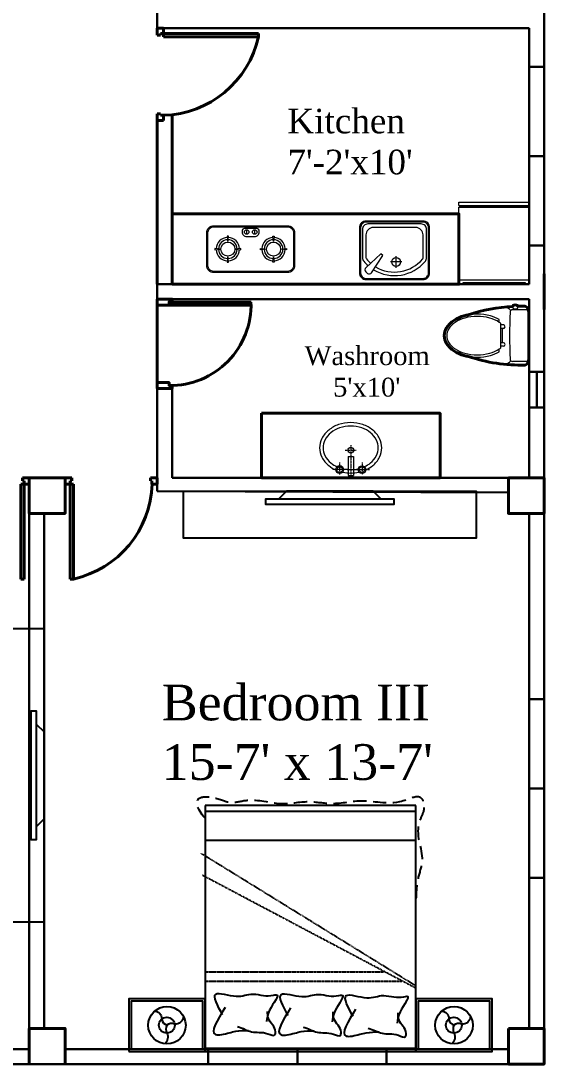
# Model space of a CAD drawing. Header units: inches. Extents: x -79350 to 491628, y -93215 to 155882.
# Drawn here: x -74151.6 to -73975.7, y -10353 to -10002.5 of the extents above; entities that cross this region are included whole.
import ezdxf

# ---------------------------------------------------------------- set-up
doc = ezdxf.new("R2010")
doc.units = ezdxf.units.IN
doc.header["$MEASUREMENT"] = 0
doc.linetypes.add('DASHDOT2', pattern=[0.5, 0.25, -0.125, 0, -0.125])
doc.linetypes.add('DASHED2', pattern=[0.375, 0.25, -0.125])
doc.layers.get('0').update_dxf_attribs({"lineweight": 30})
for name, color, linetype, lineweight in [('Column', 1, 'Continuous', 30), ('Letter', 7, 'Continuous', 20), ('SANITARY', 42, 'Continuous', 13)]:
    doc.layers.add(name, color=color, linetype=linetype, lineweight=lineweight)
doc.layers.add('Door', color=7, linetype='Continuous', lineweight=40, true_color=0x763422)
doc.layers.add('Window', color=7, linetype='Continuous', lineweight=30, true_color=0x6b99dd)
for name, color, linetype in [('FURHATCH', 57, 'Continuous'), ('FURNITURE', 53, 'Continuous'), ('Wall', 7, 'Continuous')]:
    doc.layers.add(name, color=color, linetype=linetype)
doc.styles.get("Standard").update_dxf_attribs({"font": 'times.ttf', "height": 12})

# ---------------------------------------------------------------- blocks, each defined once
blk = doc.blocks.new('d30')
at = {"layer": 'Door', "ltscale": 0.3}
for p, q in [((37959.6, 7135.13), (37959.6, 7162.63)), ((37960.6, 7135.13), (37960.6, 7162.63)), ((37931.6, 7131.13), (37933.6, 7131.13)), ((37933.6, 7131.13), (37959.6, 7131.13)), ((37959.6, 7131.13), (37961.6, 7131.13))]:
    blk.add_line(p, q, dxfattribs=at)
for points in [[(37931.6, 7131.13), (37931.6, 7136.13), (37932.6, 7136.13), (37932.6, 7135.13), (37933.6, 7135.13), (37933.6, 7131.13)], [(37961.6, 7131.13), (37961.6, 7136.13), (37960.6, 7136.13), (37960.6, 7135.13), (37959.6, 7135.13), (37959.6, 7131.13)]]:
    blk.add_lwpolyline(points, dxfattribs=at)
blk.add_arc((37959.69, 7135.55), 27.09, 88.0728, 180.8948, dxfattribs=at)
blk = doc.blocks.new('yq_tvcab_01')
blk.add_lwpolyline([(0, -1250), (0, 1250), (400, 1250), (400, -1250)], close=True)
at = {"layer": 'FURHATCH'}
blk.add_line((67, 550), (67, -550), dxfattribs=at)
blk.add_lwpolyline([(0, -370.5), (67, -438), (67, -550), (112, -550), (112, 550), (67, 550), (67, 438), (0, 370.5)], close=True, dxfattribs=at)
blk = doc.blocks.new('yq_bed_01')
at = {"linetype": 'Continuous', "ltscale": 1000}
for p, q in [((2100, 900), (0, 900)), ((0, 900), (0, -900)), ((2100, -900), (2100, 900)), ((0, -900), (2100, -900))]:
    blk.add_line(p, q, dxfattribs=at)
at = {"linetype": 'Continuous'}
for points in [[(0, 1550), (0, 900), (450, 900), (450, 1550)], [(0, -900), (0, -1550), (450, -1550), (450, -900)]]:
    blk.add_lwpolyline(points, close=True, dxfattribs=at)
for centre in [(225, 1225), (225, -1225)]:
    blk.add_circle(centre, 160, dxfattribs=at)
at = {"layer": 'FURHATCH', "linetype": 'Continuous', "ltscale": 1000}
for p, q in [((30, 900), (30, -900)), ((1800, -900), (1800, 900)), ((2050, -900), (2050, 900))]:
    blk.add_line(p, q, dxfattribs=at)
at = {"layer": 'FURHATCH', "linetype": 'DASHED2', "ltscale": 0.5}
for p, q in [((540, -900), (1503.7, 921.2)), ((560, -900), (1689.2, 930.9)), ((600, 900), (600, -782.1)), ((680, 900), (680, -624.9))]:
    blk.add_line(p, q, dxfattribs=at)
at = {"layer": 'FURHATCH', "linetype": 'Continuous'}
for points in [[(20, 1530), (20, 920), (430, 920), (430, 1530)], [(20, -920), (20, -1530), (430, -1530), (430, -920)]]:
    blk.add_lwpolyline(points, close=True, dxfattribs=at)
for points in [[(346.3, 1329.4, -0.398826), (279.8, 1269.6, 0.069197), (272.9, 1268.8, 0.240714), (225, 1226.6, -0.240714)], [(225, 1226.6, 0.228099), (157.5, 1225, -0.317646), (65.9, 1242.4)], [(300, 1083.7, -0.414712), (234.7, 1159.8, 0.258086), (225, 1226.6)], [(346.3, -1120.6, -0.398826), (279.8, -1180.4, 0.069197), (272.9, -1181.2, 0.240714), (225, -1223.4, -0.240714)], [(225, -1223.4, 0.228099), (157.5, -1225, -0.317646), (65.9, -1207.6)], [(300, -1366.3, -0.414712), (234.7, -1290.2, 0.258086), (225, -1223.4)]]:
    blk.add_lwpolyline(points, format="xyb", dxfattribs=at)
for centre in [(225, 1226.6), (225, -1223.4)]:
    blk.add_circle(centre, 67.5, dxfattribs=at)
at = {"layer": 'FURHATCH', "linetype": 'DASHED2', "ltscale": 451.947922}
blk.add_open_spline([(1992.5, 900), (2071.4, 970.1), (2189, 999), (2167.2, 789.1), (2108.2, 681.5), (2173.3, 490.8), (2091, 271.6), (2149.7, 27.5), (2099.5, -200.2), (2173.3, -483.7), (2083, -701.2), (2208.7, -948), (2066.1, -979.4), (1864.2, -866.6), (1698.9, -991.2), (1474.2, -909.2), (1367.6, -903.2), (1308.1, -900)], degree=3, knots=[0, 0, 0, 0, 140.356688, 240.855445, 374.272085, 514.628774, 800.960617, 1037.309606, 1234.977718, 1501.883052, 1872.056655, 1990.732643, 2052.345442, 2125.407537, 2467.000811, 2608.004871, 2786.638856, 2786.638856, 2786.638856, 2786.638856], dxfattribs=at)
at = {"layer": 'FURHATCH', "linetype": 'Continuous', "ltscale": 1000}
for points, knots in [([(376.4, 729.3), (269.6, 795), (111.7, 892.2), (155.9, 709.9), (179.2, 622.5), (180.3, 565.5), (181, 527.7)], [0, 0, 0, 0, 257.192142, 380.388355, 440.188761, 557.045341, 557.045341, 557.045341, 557.045341]), ([(312.5, 750.2), (392.1, 793.1), (546.3, 876.1), (460.6, 661.4), (480.2, 561.7), (497.9, 483.8), (475.6, 402.3), (474.8, 340), (499.2, 246.5), (355.2, 364.7), (285, 371.5), (256.1, 374.3)], [0, 0, 0, 0, 197.98522, 383.798459, 461.536852, 537.063609, 629.138715, 719.341985, 744.183766, 895.041347, 1000.692483, 1000.692483, 1000.692483, 1000.692483]), ([(213, 621.7), (205.8, 600.8), (192.1, 561.4), (153, 477.4), (177.8, 400.1), (122.8, 302.4), (209.9, 290.4), (255.8, 365.6), (321.9, 365.8), (343.4, 365.9)], [0, 0, 0, 0, 70.314327, 132.712823, 281.06886, 345.030234, 373.143701, 508.899423, 574.349148, 574.349148, 574.349148, 574.349148]), ([(373.3, 170.3), (266.5, 236), (108.6, 333.2), (152.8, 151), (176.1, 63.5), (177.2, 6.5), (177.9, -31.3)], [0, 0, 0, 0, 257.192142, 380.388355, 440.188761, 557.045341, 557.045341, 557.045341, 557.045341]), ([(309.4, 191.3), (389, 234.1), (543.2, 317.2), (457.5, 102.4), (477.1, 2.8), (494.7, -75.2), (472.5, -156.6), (471.7, -219), (496.1, -312.5), (352.1, -194.3), (281.9, -187.5), (253, -184.6)], [0, 0, 0, 0, 197.98522, 383.798459, 461.536852, 537.063609, 629.138715, 719.341985, 744.183766, 895.041347, 1000.692483, 1000.692483, 1000.692483, 1000.692483]), ([(209.9, 62.7), (202.7, 41.8), (188.9, 2.4), (149.9, -81.6), (174.6, -158.8), (119.7, -256.6), (206.8, -268.6), (252.7, -193.3), (318.8, -193.2), (340.3, -193.1)], [0, 0, 0, 0, 70.314327, 132.712823, 281.06886, 345.030234, 373.143701, 508.899423, 574.349148, 574.349148, 574.349148, 574.349148]), ([(363.4, -385.2), (256.6, -319.5), (98.7, -222.2), (142.9, -404.5), (166.2, -492), (167.3, -549), (168.1, -586.7)], [0, 0, 0, 0, 257.192142, 380.388355, 440.188761, 557.045341, 557.045341, 557.045341, 557.045341]), ([(299.5, -364.2), (379.1, -321.4), (533.3, -238.3), (447.6, -453.1), (467.2, -552.7), (484.9, -630.6), (462.6, -712.1), (461.8, -774.5), (486.2, -868), (342.2, -749.7), (272, -742.9), (243.1, -740.1)], [0, 0, 0, 0, 197.98522, 383.798459, 461.536852, 537.063609, 629.138715, 719.341985, 744.183766, 895.041347, 1000.692483, 1000.692483, 1000.692483, 1000.692483]), ([(200, -492.8), (192.8, -513.7), (179.1, -553.1), (140, -637.1), (164.8, -714.3), (109.8, -812.1), (196.9, -824.1), (242.8, -748.8), (308.9, -748.7), (330.4, -748.6)], [0, 0, 0, 0, 70.314327, 132.712823, 281.06886, 345.030234, 373.143701, 508.899423, 574.349148, 574.349148, 574.349148, 574.349148])]:
    blk.add_open_spline(points, degree=3, knots=knots, dxfattribs=at)
blk = doc.blocks.new('yq_cooker_01')
for p, q in [((426.3, 34.3), (465.5, 34.3)), ((426.3, -34.3), (465.5, -34.3))]:
    blk.add_line(p, q)
for points in [[(440, -375), (160, -375, -0.414214), (100, -315), (100, 315, -0.414214), (160, 375), (440, 375, -0.414214), (500, 315), (500, -315, -0.414214)], [(440, -365), (160, -365, -0.414214), (110, -315), (110, 315, -0.414214), (160, 365), (440, 365, -0.414214), (490, 315), (490, -315, -0.414214)]]:
    blk.add_lwpolyline(points, format="xyb", close=True)
for points in [[(300.8, 261.3), (305.4, 305), (294.6, 305), (299.2, 261.3)], [(233.7, 195.8), (190, 200.4), (190, 189.6), (233.7, 194.2)], [(366.3, 194.2), (410, 189.6), (410, 200.4), (366.3, 195.8)], [(299.2, 128.7), (294.6, 85), (305.4, 85), (300.8, 128.7)], [(299.2, -128.7), (294.6, -85), (305.4, -85), (300.8, -128.7)], [(233.7, -195.8), (190, -200.4), (190, -189.6), (233.7, -194.2)], [(300.8, -261.3), (305.4, -305), (294.6, -305), (299.2, -261.3)], [(366.3, -194.2), (410, -189.6), (410, -200.4), (366.3, -195.8)]]:
    blk.add_lwpolyline(points, close=True)
blk.add_lwpolyline([(406.7, -34.3, 0.414214), (445.9, -73.5), (455.5, -73.5, 0.414214), (475.1, -53.9), (475.1, 53.9, 0.414214), (455.5, 73.5), (445.9, 73.5, 0.414214), (406.7, 34.3), (406.7, -34.3)], format="xyb")
for centre, radius in [((300, 195), 60), ((445.9, 34.3), 19.6), ((445.9, -34.3), 19.6), ((300, -195), 60)]:
    blk.add_circle(centre, radius)
for centre, radius, start, end in [((300, 195), 100, 92.4978, 177.5022), ((300, 195), 80, 91.59131, 178.40869), ((300, 195), 80, 1.59131, 88.40869), ((300, 195), 100, 2.4978, 87.5022), ((300, 195), 100, 182.4978, 267.5022), ((300, 195), 80, 181.59131, 268.40869), ((300, 195), 80, 271.59131, 358.40869), ((300, 195), 100, 272.4978, 357.5022), ((300, -195), 100, 92.4978, 177.5022), ((300, -195), 80, 91.59131, 178.40869), ((300, -195), 80, 1.59131, 88.40869), ((300, -195), 100, 2.4978, 87.5022), ((300, -195), 100, 182.4978, 267.5022), ((300, -195), 80, 181.59131, 268.40869), ((300, -195), 80, 271.59131, 358.40869), ((300, -195), 100, 272.4978, 357.5022)]:
    blk.add_arc(centre, radius, start, end)
blk = doc.blocks.new('yq_ksink_01')
for points in [[(540, -243.1), (540, 243.1, 0.414214), (483.4, 299.7), (96.6, 299.7, 0.414214), (40, 243.1), (40, -243.1, 0.414214), (96.6, -299.7), (483.4, -299.7, 0.414214)], [(530, -243.1), (530, 243.1, 0.414214), (483.4, 289.7), (96.6, 289.7, 0.414214), (50, 243.1), (50, -243.1, 0.414214), (96.6, -289.7), (483.4, -289.7, 0.414214)], [(141.7, 245.7, 0.463705), (105.6, 245.9), (93.2, 231.4, 0.463199), (98.9, 195.8), (244.3, 98.7), (259.7, 116.6)]]:
    blk.add_lwpolyline(points, format="xyb", close=True)
for points in [[(124.4, 178.8, 0.371537), (197.3, -263.3, 0.175756), (227.1, -274.1), (467.9, -274.1, 0.414214), (514.5, -227.6), (514.5, 227.6, 0.414214), (467.9, 274.1), (227.1, 274.1, 0.175756), (197.3, 263.3, 0.038636), (159.4, 226.3, 0.038636)], [(149.4, 162.1, 0.370424), (216.5, -240.3, 0.175756), (227.1, -244.1), (421.1, -244.1, 0.414214), (484.5, -180.8), (484.5, 180.8, 0.414214), (421.1, 244.1), (227.1, 244.1, 0.175756), (216.5, 240.3, 0.038502), (179.8, 204.1, 0.038502)]]:
    blk.add_lwpolyline(points, format="xyb")
for points in [[(191.1, -63.6), (191.1, 35.7)], [(141.5, -13.9), (240.8, -13.9)]]:
    blk.add_lwpolyline(points)
blk.add_circle((191.1, -13.9), 38.3)
blk = doc.blocks.new('yq_icebox_01')
for p, q in [((34.9, -297.9), (34.9, 302.1)), ((34.9, 302.1), (658, 302.1)), ((658, 302.1), (658, -297.9)), ((671.8, 296), (658, 296)), ((665, 296), (665, -292.9)), ((671.8, 302.1), (700, 302.1)), ((671.8, 302.1), (671.8, -297.9)), ((700, 302.1), (700, -297.9)), ((0, -264.3), (0, 264.3)), ((0, 264.3), (14, 264.3)), ((14, 264.3), (14, -264.3)), ((14, -264.3), (0, -264.3)), ((658, -297.9), (34.9, -297.9)), ((671.8, -292.9), (658, -292.9)), ((700, -297.9), (671.8, -297.9))]:
    blk.add_line(p, q)
blk = doc.blocks.new('yq_matong_01')
for p, q in [((0, 200.5), (0, -200.5)), ((20, 220.5), (138.8, 220.5)), ((215.8, 91), (238, 91)), ((238, 104.1), (238, -104.1)), ((252.5, 138), (252.5, 114.5)), ((215.8, 61), (238, 61)), ((223, 61), (223, -61)), ((215.8, -61), (238, -61)), ((215.8, -91), (238, -91)), ((252.5, -114.5), (252.5, -138)), ((20, -220.5), (138.8, -220.5)), ((97.4, -220.5), (97.4, -225.5)), ((97.4, -225.5), (131.6, -225.5)), ((131.6, -220.5), (131.6, -225.5))]:
    blk.add_line(p, q)
for centre, radius, start, end in [((54.8, 202.4), 54.8, 117.32201, 181.89921), ((20, 200.5), 20, 90, 180), ((63.9, -1165.4), 1416.8, 71.40679, 91.38565), ((138.8, 200.5), 20, 2.30634, 90), ((216.6, 161.2), 83.2, 95.49628, 139.93242), ((-4840.4, 0), 5003.3, 357.69366, 2.30634), ((439, -242.2), 426.7, 74.79123, 105.20877), ((215.8, 76), 15, 90, 270), ((357.1, -47.5), 192.8, 123.27785, 128.13838), ((406.6, -122.9), 283, 105.20877, 123.27785), ((406.6, -122.9), 303, 105.20877, 120.56985), ((439, -242.2), 406.7, 74.79123, 105.20877), ((471.4, -122.9), 283, 56.72215, 74.79123), ((471.4, -122.9), 303, 56.72215, 74.79123), ((520.9, -47.5), 192.8, 32.25649, 56.72215), ((520.9, -47.5), 212.8, 32.25649, 56.72215), ((596.2, 0), 103.8, 360, 32.25649), ((596.2, 0), 123.8, 360, 32.25649), ((215.8, -76), 15, 90, 270), ((520.9, 47.5), 192.8, 303.27785, 327.74351), ((520.9, 47.5), 212.8, 303.27785, 327.74351), ((596.2, 0), 103.8, 327.74351, 360), ((596.2, 0), 123.8, 327.74351, 360), ((63.9, 1165.4), 1416.8, 272.89667, 288.59321), ((357.1, 47.5), 192.8, 231.86162, 236.72215), ((406.6, 122.9), 283, 236.72215, 254.79123), ((406.6, 122.9), 303, 239.43015, 254.79123), ((439, 242.2), 426.7, 254.79123, 285.20877), ((439, 242.2), 406.7, 254.79123, 285.20877), ((471.4, 122.9), 283, 285.20877, 303.27785), ((471.4, 122.9), 303, 285.20877, 303.27785), ((51.3, -204.4), 51.4, 175.68696, 245.09182), ((20, -200.5), 20, 180, 270), ((63.9, 1165.4), 1416.8, 268.61435, 271.20362), ((156.6, -247.4), 63.1, 159.68336, 188.49388), ((114.1, -225.6), 37, 237.52867, 304.27722), ((72.4, -247.4), 63.1, 352.09441, 20.31664), ((138.8, -200.5), 20, 270, 357.69366), ((216.6, -161.2), 83.2, 220.06758, 264.50372)]:
    blk.add_arc(centre, radius, start, end)
blk = doc.blocks.new('yq_sink_01')
at = {"linetype": 'DASHDOT2'}
for p, q in [((130.9, 96.8), (25.6, 96.8)), ((69.5, 23.9), (69.5, 157.9)), ((235.6, 47.8), (235.6, -47.9)), ((278.3, -0.1), (25.5, 0)), ((69.4, -24), (69.4, -157.9)), ((130.8, -96.9), (25.5, -96.8))]:
    blk.add_line(p, q, dxfattribs=at)
for p, q in [((182.6, 23.9), (20, 23.9)), ((20, 23.9), (20, -23.9)), ((182.6, 23.9), (182.5, -24)), ((182.5, -24), (20, -23.9))]:
    blk.add_line(p, q)
for centre, radius in [((69.5, 95.2), 33.5), ((69.5, 95.2), 23.9), ((235.6, 0.6), 23.9), ((69.4, -95.2), 33.5), ((69.4, -95.2), 23.9)]:
    blk.add_circle(centre, radius)
for centre, radius, start, end in [((312, 19.4), 268.6, 140.95411, 156.02098), ((277.5, 47.4), 224.1, 117.05223, 140.95411), ((277.5, 47.4), 194.7, 117.05223, 140.95411), ((255.4, 90.6), 175.7, 62.94777, 117.05223), ((255.4, 90.6), 146.2, 62.94777, 117.05223), ((233.4, 47.4), 194.7, 39.04589, 62.94777), ((233.4, 47.4), 224.1, 39.04589, 62.94777), ((198.8, 19.4), 268.6, 18.57097, 39.04589), ((312, 19.4), 239.1, 140.95411, 155.66772), ((198.8, 19.4), 239.1, 18.57097, 39.04589), ((144.5, 1.2), 296.4, 0, 18.57097), ((144.5, 1.2), 325.9, 360, 18.57097), ((366.3, 1.2), 325.9, 167.86118, 192.49263), ((366.3, 1.2), 296.4, 168.09162, 192.40027), ((144.5, 1.2), 296.4, 341.42903, 360), ((144.5, 1.2), 325.9, 341.42903, 360), ((312, -17.1), 268.6, 204.55072, 219.04589), ((312, -17.1), 239.1, 204.73595, 219.04589), ((277.5, -45.1), 194.7, 219.04589, 242.94777), ((233.4, -45.1), 194.7, 297.05223, 320.95411), ((198.8, -17.1), 239.1, 320.95411, 341.42903), ((198.8, -17.1), 268.6, 320.95411, 341.42903), ((277.5, -45.1), 224.1, 219.04589, 242.94777), ((255.4, -88.2), 175.7, 242.94777, 297.05223), ((255.4, -88.2), 146.2, 242.94777, 297.05223), ((233.4, -45.1), 224.1, 297.05223, 320.95411)]:
    blk.add_arc(centre, radius, start, end)

msp = doc.modelspace()

# ---------------------------------------------------------------- linework, layer by layer
for p, q in [((-73975.73, -10348.01), (-73975.73, -9748.01)), ((-74105.73, -9935.01), (-74105.73, -10005.01)), ((-73980.73, -10005.01), (-74103.6, -10005.01)), ((-73980.73, -10091.01), (-73980.73, -10005.01)), ((-74105.73, -10091.01), (-73980.73, -10091.01)), ((-74105.73, -10096.01), (-73980.73, -10096.01)), ((-73980.73, -10099.51), (-73980.73, -10096.01)), ((-73980.73, -10156.01), (-73980.73, -10099.51)), ((-74105.73, -10126.01), (-74105.73, -10156.01)), ((-74100.73, -10126.01), (-74100.73, -10156.01)), ((-74148.73, -10156.01), (-74143.73, -10156.01)), ((-74100.73, -10156.01), (-73980.73, -10156.01)), ((-74148.73, -10348.01), (-74148.73, -10161.01)), ((-74143.73, -10341.01), (-74143.73, -10168.01)), ((-73980.73, -10341.01), (-73980.73, -10168.01)), ((-74292.73, -10348.01), (-74148.73, -10348.01)), ((-74136.73, -10348.01), (-73987.73, -10348.01)), ((-73975.73, -10348.01), (-73975.73, -10353.01)), ((-74460.73, -10353.01), (-73980.73, -10353.01)), ((-73980.73, -10353.01), (-73975.73, -10353.01))]:
    msp.add_line(p, q)
at = {"color": 7, "linetype": 'ByBlock', "lineweight": 40}
for p, q in [((-74105.73, -10005.01), (-74105.73, -10007.01)), ((-74105.73, -10033.71), (-74105.73, -10067.39)), ((-74100.73, -10034.01), (-74100.73, -10067.39)), ((-74105.73, -10067.39), (-74105.73, -10091.01)), ((-74100.73, -10067.39), (-74100.73, -10091.01))]:
    msp.add_line(p, q, dxfattribs=at)
at = {"linetype": 'ByBlock'}
for p, q in [((-74105.73, -10091.01), (-74105.73, -10096.01)), ((-74105.73, -10160.51), (-74105.73, -10156.01)), ((-73987.73, -10160.98), (-74105.73, -10160.51))]:
    msp.add_line(p, q, dxfattribs=at)
at = {"layer": 'Column', "lineweight": 40}
for p, q in [((-73975.73, -10099.51), (-73975.73, -10087.51)), ((-73987.73, -10156.01), (-73987.73, -10164.51)), ((-73975.73, -10164.51), (-73975.73, -10156.01)), ((-74140.23, -10341.01), (-74148.73, -10341.01)), ((-73975.73, -10341.01), (-73987.73, -10341.01)), ((-73987.73, -10341.01), (-73987.73, -10353.01)), ((-73975.73, -10353.01), (-73975.73, -10341.01)), ((-73987.73, -10353.01), (-73975.73, -10353.01))]:
    msp.add_line(p, q, dxfattribs=at)
at = {"layer": 'Column'}
for p, q in [((-73975.73, -10091.01), (-73975.73, -10096.01)), ((-74148.73, -10156.01), (-74143.73, -10156.01)), ((-74148.73, -10156.01), (-74148.73, -10161.01)), ((-73975.73, -10156.01), (-73980.73, -10156.01)), ((-73975.73, -10156.01), (-73975.73, -10161.01)), ((-74148.73, -10348.01), (-74148.73, -10353.01)), ((-73975.73, -10348.01), (-73975.73, -10353.01)), ((-73980.73, -10353.01), (-73975.73, -10353.01))]:
    msp.add_line(p, q, dxfattribs=at)
at = {"layer": 'Column', "color": 7, "lineweight": 40}
for points in [[(-73975.73, -10087.51), (-73975.73, -10099.51)], [(-74148.73, -10353.01), (-74148.73, -10341.01), (-74136.73, -10341.01), (-74136.73, -10353.01)]]:
    msp.add_lwpolyline(points, dxfattribs=at)
for points in [[(-74148.73, -10156.01), (-74136.73, -10156.01), (-74136.73, -10168.01), (-74148.73, -10168.01)], [(-73987.73, -10156.01), (-73975.73, -10156.01), (-73975.73, -10168.01), (-73987.73, -10168.01)], [(-73987.73, -10341.01), (-73975.73, -10341.01), (-73975.73, -10353.01), (-73987.73, -10353.01)], [(-73987.73, -10341.01), (-73975.73, -10341.01), (-73975.73, -10353.01), (-73987.73, -10353.01)]]:
    msp.add_lwpolyline(points, close=True, dxfattribs=at)
at = {"layer": 'Door', "linetype": 'ByBlock', "lineweight": 40}
for p, q in [((-74105.73, -10005.01), (-74103.6, -10005.01)), ((-74105.73, -10007.31), (-74105.73, -10005.01)), ((-74105.73, -10005.01), (-74103.6, -10005.01)), ((-74103.6, -10005.01), (-74103.6, -10006.78)), ((-74104.67, -10007.31), (-74105.73, -10007.31)), ((-74103.6, -10006.78), (-74104.67, -10006.78)), ((-74104.67, -10006.78), (-74104.67, -10007.31)), ((-74103.6, -10006.78), (-74103.6, -10007.85)), ((-74071.71, -10006.78), (-74103.6, -10006.78)), ((-74103.6, -10007.85), (-74071.71, -10007.85)), ((-74071.71, -10007.85), (-74071.71, -10006.78)), ((-74104.67, -10033.71), (-74105.73, -10033.71)), ((-74105.73, -10033.71), (-74105.73, -10036.01)), ((-74104.67, -10034.24), (-74104.67, -10033.71)), ((-74103.6, -10034.24), (-74104.67, -10034.24)), ((-74103.6, -10036.01), (-74103.6, -10034.24)), ((-74105.73, -10036.01), (-74103.6, -10036.01)), ((-74151.03, -10157.07), (-74151.03, -10156.01)), ((-74151.03, -10156.01), (-74148.73, -10156.01)), ((-74150.5, -10157.07), (-74151.03, -10157.07)), ((-74150.5, -10158.14), (-74150.5, -10157.07)), ((-74148.73, -10156.01), (-74148.73, -10158.14)), ((-74148.73, -10156.01), (-74148.73, -10158.14)), ((-74136.73, -10156.01), (-74136.73, -10158.14)), ((-74134.42, -10156.01), (-74136.73, -10156.01)), ((-74136.73, -10156.01), (-74136.73, -10158.14)), ((-74134.96, -10158.14), (-74134.96, -10157.07)), ((-74134.96, -10157.07), (-74134.42, -10157.07)), ((-74134.42, -10157.07), (-74134.42, -10156.01)), ((-74108.03, -10157.07), (-74108.03, -10156.01)), ((-74108.03, -10156.01), (-74105.73, -10156.01)), ((-74107.5, -10157.07), (-74108.03, -10157.07)), ((-74107.5, -10158.14), (-74107.5, -10157.07)), ((-74105.73, -10156.01), (-74105.73, -10158.14)), ((-74150.5, -10158.14), (-74151.56, -10158.14)), ((-74151.56, -10158.14), (-74151.56, -10190.03)), ((-74148.73, -10158.14), (-74150.5, -10158.14)), ((-74150.5, -10190.03), (-74150.5, -10158.14)), ((-74136.73, -10158.14), (-74134.96, -10158.14)), ((-74134.96, -10158.14), (-74133.89, -10158.14)), ((-74134.96, -10190.03), (-74134.96, -10158.14)), ((-74133.89, -10158.14), (-74133.89, -10190.03)), ((-74105.73, -10158.14), (-74107.5, -10158.14)), ((-74151.56, -10190.03), (-74150.5, -10190.03)), ((-74133.89, -10190.03), (-74134.96, -10190.03))]:
    msp.add_line(p, q, dxfattribs=at)
at = {"layer": 'Door'}
for p, q in [((-74143.73, -10156.01), (-74148.73, -10156.01)), ((-74148.73, -10156.01), (-74148.73, -10161.01))]:
    msp.add_line(p, q, dxfattribs=at)
at = {"layer": 'Door', "linetype": 'ByBlock', "lineweight": 40}
for centre, start, end in [((-74104.56, -10000.63), 271.625, 347.601), ((-74141.11, -10157.18), 282.399, 358.375)]:
    msp.add_arc(centre, 33.63, start, end, dxfattribs=at)
at = {"layer": 'SANITARY', "linetype": 'ByBlock', "lineweight": 40}
for points in [[(-74105.73, -10091.01), (-74105.73, -10067.39)], [(-74100.73, -10067.39), (-74004.35, -10067.39), (-74004.35, -10091.01), (-74100.73, -10091.01)]]:
    msp.add_lwpolyline(points, dxfattribs=at)
at = {"layer": 'SANITARY', "lineweight": 40}
msp.add_lwpolyline([(-74001.22, -10115.26, 0.087396), (-73982.09, -10118.16, 0.289473), (-73980.92, -10116.17), (-73980.92, -10100.38, 0.312446), (-73982.09, -10098.39, 0.011298), (-73984.61, -10098.39, 0.022445), (-73984.63, -10098.17, 0.29977), (-73986.23, -10098.19, 0.02582), (-73986.25, -10098.45, 0.068596), (-74001.22, -10101.29, 0.021224), (-74002.61, -10101.6, 0.079005), (-74006.03, -10103.14, 0.107159), (-74008.52, -10105.67, 0.141682), (-74009.27, -10108.27, 0.141682), (-74008.52, -10110.88, 0.107159), (-74006.03, -10113.41, 0.079005), (-74002.61, -10114.95, 0.021224)], format="xyb", close=True, dxfattribs=at)
at = {"layer": 'SANITARY', "linetype": 'ByBlock', "lineweight": 40}
msp.add_lwpolyline([(-74070.68, -10134.36), (-74070.68, -10156.01), (-74010.68, -10156.01), (-74010.68, -10134.36)], close=True, dxfattribs=at)
at = {"layer": 'Window'}
for p, q in [((-73980.73, -10078.01), (-73980.73, -10018.01)), ((-73980.73, -10018.01), (-73975.73, -10018.01)), ((-73975.73, -10018.01), (-73975.73, -10078.01)), ((-73980.73, -10048.01), (-73975.73, -10048.01)), ((-73975.73, -10078.01), (-73975.73, -10073.01)), ((-73975.73, -10078.01), (-73980.73, -10078.01)), ((-73980.73, -10132.42), (-73980.73, -10120.42)), ((-73980.73, -10120.42), (-73975.73, -10120.42)), ((-73980.73, -10120.42), (-73980.73, -10132.42)), ((-73978.23, -10120.42), (-73978.23, -10132.42)), ((-73975.73, -10120.42), (-73975.73, -10132.42)), ((-73975.73, -10120.42), (-73975.73, -10132.42)), ((-73975.73, -10120.42), (-73975.73, -10132.42)), ((-73975.73, -10120.42), (-73975.73, -10132.42)), ((-73975.73, -10132.42), (-73980.73, -10132.42)), ((-73980.73, -10290.42), (-73980.73, -10230.42)), ((-73980.73, -10230.42), (-73975.73, -10230.42)), ((-73975.73, -10230.42), (-73975.73, -10290.42)), ((-73975.73, -10260.42), (-73980.73, -10260.42)), ((-73975.73, -10290.42), (-73980.73, -10290.42)), ((-74088.65, -10348.01), (-74028.65, -10348.01)), ((-74088.65, -10353.01), (-74088.65, -10348.01)), ((-74058.65, -10348.01), (-74058.65, -10353.01)), ((-74028.65, -10348.01), (-74028.65, -10353.01)), ((-74028.65, -10353.01), (-74088.65, -10353.01))]:
    msp.add_line(p, q, dxfattribs=at)

# ---------------------------------------------------------------- block references
at = {"layer": 'FURNITURE', "linetype": 'ByBlock', "lineweight": 40, "xscale": 0.03937007874015748, "zscale": 0.03937007874015748}
for p, yscale, rotation in [((-74047.73, -10160.51), 0.03937007874015748, 270.0000000000059), ((-74143.73, -10256.01), -0.03937007874015748, 179.9999999999941)]:
    msp.add_blockref('yq_tvcab_01', p, dxfattribs=dict(at, yscale=yscale, rotation=rotation))
at = {"layer": 'FURNITURE', "color": 7, "linetype": 'ByBlock', "lineweight": 40, "xscale": 0.03937007874015748, "yscale": 0.03937007874015748, "zscale": 0.03937007874015748, "rotation": 90.00000000000588}
msp.add_blockref('yq_bed_01', (-74054.24, -10348.8), dxfattribs=at)
at = {"layer": 'SANITARY', "linetype": 'ByBlock', "lineweight": 40, "xscale": 0.03937007874015748, "yscale": 0.03937007874015748, "zscale": 0.03937007874015748}
for name, p, rotation in [('yq_icebox_01', (-73992.54, -10091.01), 90.00000000000593), ('yq_ksink_01', (-74026, -10091.01), 90.00000000000593), ('yq_cooker_01', (-74074.33, -10091.01), 90.00000000000593), ('yq_sink_01', (-74040.68, -10156.01), 90.00000000001502)]:
    msp.add_blockref(name, p, dxfattribs=dict(at, rotation=rotation))
at = {"layer": 'SANITARY', "lineweight": 40, "xscale": 0.03937007874015748, "yscale": 0.03937007874015748, "zscale": 0.03937007874015748, "rotation": 180}
msp.add_blockref('yq_matong_01', (-73980.92, -10108.27), dxfattribs=at)
at = {"layer": 'Wall', "color": 7, "xscale": -1, "rotation": 270}
msp.add_blockref('d30', (-81236.86, -48057.61), dxfattribs=at)

# ---------------------------------------------------------------- texts
at = {"layer": 'Letter', "attachment_point": 1}
for s, width, gutter_width, heights, insert, char_height in [("       Kitchen^J       7'-2'x10'", 97.678, 41.31, [0], (-74083.84, -10032.03), 8.2616), ("Washroom^J    5'x10'", 93.1404, 31.73, [17.19], (-74056.23, -10111.82), 6.3452), ("Bedroom III^J15-7' x 13-7'", 143.7063, 60, [47.61], (-74104.23, -10225.51), 12)]:
    msp.add_mtext_dynamic_manual_height_columns(s, width=width, gutter_width=gutter_width, heights=heights, dxfattribs=dict(at, insert=insert, char_height=char_height))

doc.saveas('drawing.dxf')
